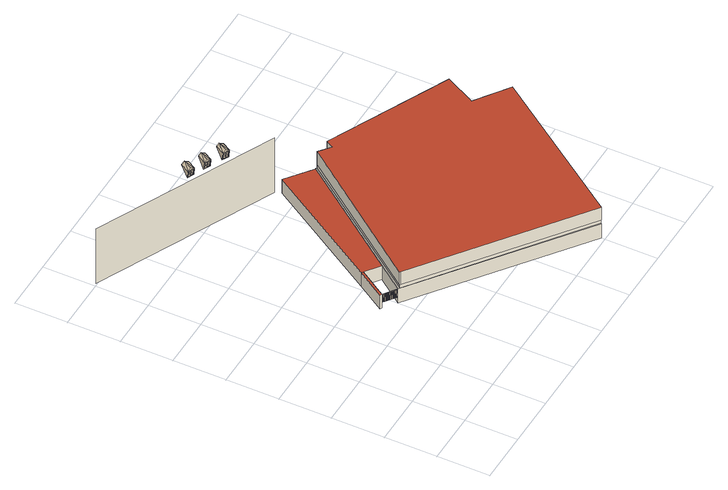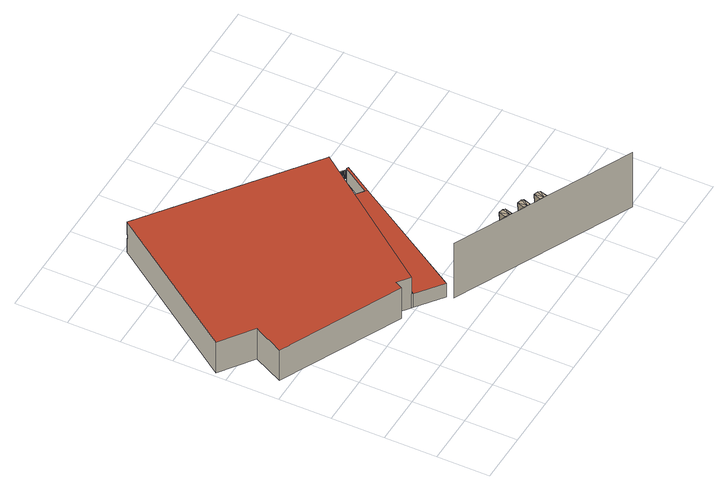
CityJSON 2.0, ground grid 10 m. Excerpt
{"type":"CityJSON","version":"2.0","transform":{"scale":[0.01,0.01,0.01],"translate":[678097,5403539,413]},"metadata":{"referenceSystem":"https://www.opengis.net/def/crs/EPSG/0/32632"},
"CityObjects":{
"building1":{"type":"Building","attributes":{"measuredHeight":18.85},"children":["building1-1","building1-2","building1-3"],"geometry":[{"type":"MultiSurface","lod":"3","boundaries":[[[0,1,2,3]]],"semantics":{"surfaces":[{"type":"WallSurface","klumMaterialClass":"Plaster","klumMaterialIndex":"I203","materialUncertainty":0.3}],"values":[0]}}]},
"building1-1":{"type":"BuildingInstallation","attributes":{"relationToConstruction":"outside"},"parents":["building1"],"geometry":[{"type":"MultiSurface","lod":"3","boundaries":[[[4,5,6]],[[4,7,8,5],[9,10,11,12]],[[7,13,8]],[[14,15,16,17]],[[17,16,18,19]],[[20,21,15,14]],[[10,9,12,11],[17,19,20,14]],[[19,18,21,20]],[[22,5,8]],[[13,23,6]],[[5,23,6]],[[23,5,22]],[[23,8,13]],[[8,23,22]],[[8,23,5]],[[16,15,21,18],[24,25,26,27],[28,29,30,31]],[[32,21,18,33]],[[33,18,16,34]],[[35,15,21,32]],[[34,16,15,35]],[[36,37,38,39]],[[40,41,42,43]],[[39,38,41,40]],[[43,42,37,36]],[[44,45,46,47]],[[48,49,50,51]],[[52,53,49,48]],[[54,55,56,57]],[[57,56,45,44]],[[51,50,58,59]],[[59,58,53,52]],[[47,46,55,54]],[[26,25,24,27],[60,61,62,63],[64,65,66,67],[68,69,70,71]],[[30,29,28,31],[72,73,74,75],[76,77,78,79],[80,81,82,83]],[[84,85,86,87]],[[87,86,88,89]],[[90,91,85,84]],[[89,88,91,90]],[[92,93,94,95]],[[95,94,96,97]],[[98,99,100,101]],[[97,96,102,103]],[[104,105,106,107]],[[103,102,93,92]],[[101,100,105,104]],[[107,106,99,98]],[[46,55,56,45]],[[38,41,42,37]],[[53,49,50,58]],[[68,55,46,69]],[[60,41,38,61]],[[66,58,50,67]],[[65,53,58,66]],[[67,50,49,64]],[[71,56,55,68]],[[70,45,56,71]],[[69,46,45,70]],[[62,37,42,63]],[[63,42,41,60]],[[61,38,37,62]],[[64,49,53,65]],[[91,85,86,88]],[[96,102,93,94]],[[99,100,105,106]],[[74,106,105,75]],[[75,105,100,72]],[[72,100,99,73]],[[76,102,96,77]],[[78,94,93,79]],[[80,85,91,81]],[[77,96,94,78]],[[83,86,85,80]],[[73,99,106,74]],[[79,93,102,76]],[[82,88,86,83]],[[81,91,88,82]]]}]},
"building1-2":{"type":"BuildingInstallation","attributes":{"relationToConstruction":"outside"},"parents":["building1"],"geometry":[{"type":"MultiSurface","lod":"3","boundaries":[[[108,109,110]],[[108,111,112,109],[113,114,115,116]],[[111,117,112]],[[118,119,120,121]],[[121,120,122,123]],[[124,125,119,118]],[[114,113,116,115],[121,123,124,118]],[[123,122,125,124]],[[126,109,112]],[[117,127,110]],[[109,127,110]],[[127,109,126]],[[127,112,117]],[[112,127,126]],[[112,127,109]],[[120,119,125,122],[128,129,130,131],[132,133,134,135]],[[136,125,122,137]],[[137,122,120,138]],[[139,119,125,136]],[[138,120,119,139]],[[140,141,142,143]],[[144,145,146,147]],[[143,142,145,144]],[[147,146,141,140]],[[148,149,150,151]],[[152,153,154,155]],[[156,157,153,152]],[[158,159,160,161]],[[161,160,149,148]],[[155,154,162,163]],[[163,162,157,156]],[[151,150,159,158]],[[130,129,128,131],[164,165,166,167],[168,169,170,171],[172,173,174,175]],[[134,133,132,135],[176,177,178,179],[180,181,182,183],[184,185,186,187]],[[188,189,190,191]],[[191,190,192,193]],[[194,195,189,188]],[[193,192,195,194]],[[196,197,198,199]],[[199,198,200,201]],[[202,203,204,205]],[[201,200,206,207]],[[208,209,210,211]],[[207,206,197,196]],[[205,204,209,208]],[[211,210,203,202]],[[150,159,160,149]],[[142,145,146,141]],[[157,153,154,162]],[[172,159,150,173]],[[164,145,142,165]],[[170,162,154,171]],[[169,157,162,170]],[[171,154,153,168]],[[175,160,159,172]],[[174,149,160,175]],[[173,150,149,174]],[[166,141,146,167]],[[167,146,145,164]],[[165,142,141,166]],[[168,153,157,169]],[[195,189,190,192]],[[200,206,197,198]],[[203,204,209,210]],[[178,210,209,179]],[[179,209,204,176]],[[176,204,203,177]],[[180,206,200,181]],[[182,198,197,183]],[[184,189,195,185]],[[181,200,198,182]],[[187,190,189,184]],[[177,203,210,178]],[[183,197,206,180]],[[186,192,190,187]],[[185,195,192,186]]]}]},
"building1-3":{"type":"BuildingInstallation","attributes":{"relationToConstruction":"outside"},"parents":["building1"],"geometry":[{"type":"MultiSurface","lod":"3","boundaries":[[[212,213,214]],[[212,215,216,213],[217,218,219,220]],[[215,221,216]],[[222,223,224,225]],[[225,224,226,227]],[[228,229,223,222]],[[218,217,220,219],[225,227,228,222]],[[227,226,229,228]],[[230,213,216]],[[221,231,214]],[[213,231,214]],[[231,213,230]],[[231,216,221]],[[216,231,230]],[[216,231,213]],[[224,223,229,226],[232,233,234,235],[236,237,238,239]],[[240,229,226,241]],[[241,226,224,242]],[[243,223,229,240]],[[242,224,223,243]],[[244,245,246,247]],[[248,249,250,251]],[[247,246,249,248]],[[251,250,245,244]],[[252,253,254,255]],[[256,257,258,259]],[[260,261,257,256]],[[262,263,264,265]],[[265,264,253,252]],[[259,258,266,267]],[[267,266,261,260]],[[255,254,263,262]],[[234,233,232,235],[268,269,270,271],[272,273,274,275],[276,277,278,279]],[[238,237,236,239],[280,281,282,283],[284,285,286,287],[288,289,290,291]],[[292,293,294,295]],[[295,294,296,297]],[[298,299,293,292]],[[297,296,299,298]],[[300,301,302,303]],[[303,302,304,305]],[[306,307,308,309]],[[305,304,310,311]],[[312,313,314,315]],[[311,310,301,300]],[[309,308,313,312]],[[315,314,307,306]],[[254,263,264,253]],[[246,249,250,245]],[[261,257,258,266]],[[276,263,254,277]],[[268,249,246,269]],[[274,266,258,275]],[[273,261,266,274]],[[275,258,257,272]],[[279,264,263,276]],[[278,253,264,279]],[[277,254,253,278]],[[270,245,250,271]],[[271,250,249,268]],[[269,246,245,270]],[[272,257,261,273]],[[299,293,294,296]],[[304,310,301,302]],[[307,308,313,314]],[[282,314,313,283]],[[283,313,308,280]],[[280,308,307,281]],[[284,310,304,285]],[[286,302,301,287]],[[288,293,299,289]],[[285,304,302,286]],[[291,294,293,288]],[[281,307,314,282]],[[287,301,310,284]],[[290,296,294,291]],[[289,299,296,290]]]}]},
"building2":{"type":"Building","attributes":{"measuredHeight":6.99},"children":["building2-1"],"geometry":[{"type":"MultiSurface","lod":"3","boundaries":[[[316,317,318,319,320,321,322,323,324,325]],[[326,327,328,329,330]],[[331,332,329,328]],[[319,333,334,335,336,337,338,320]],[[339,340,341,342]],[[343,344,326,345,342]],[[346,347,348,349,330]],[[350,351,324,323]],[[352,350,323,322]],[[351,343,342,341,325,324]],[[338,353,321,320]],[[353,352,322,321]],[[327,354,355,328]],[[344,354,327,326]],[[330,329,356,346]],[[349,345,326,330]],[[357,356,329,332]],[[318,317,358,359]],[[341,360,316,325]],[[360,361,358,317,316]],[[318,359,333,319]],[[337,336,348,347]],[[334,340,339,335]],[[362,357,332,331]],[[355,362,331,328]],[[346,356,357,362,355,354,344,343,351,350,352,353,338,337,347]],[[340,334,333,359]],[[360,341,340,361]],[[359,358,361,340]],[[348,336,335,339,342,345,349]]],"semantics":{"surfaces":[{"type":"RoofSurface","materialClass":"Metal","materialName":"Zinc","materialUncertainty":0.3},{"type":"RoofSurface"},{"type":"WallSurface"},{"type":"WallSurface","klumMaterialClass":"Plaster","klumMaterialIndex":"I202","materialUncertainty":0.5},{"type":"WallSurface","materialUncertainty":1},{"type":"GroundSurface"},{"type":"OuterCeilingSurface"},{"type":"OuterFloorSurface"}],"values":[0,1,1,2,2,2,2,2,2,2,2,2,2,2,2,2,2,2,2,2,3,3,4,3,3,5,6,6,6,7]}}]},
"building2-1":{"type":"BuildingInstallation","attributes":{"materialUncertainty":1,"relationToConstruction":"outside"},"parents":["building2"],"geometry":[{"type":"MultiSurface","lod":"3","boundaries":[[[363,364,365,366]],[[367,368,369,370]],[[371,372,373,374]],[[375,376,377,378]],[[379,380,378,377]],[[381,363,366,382]],[[383,384,370,369]],[[384,385,367,370]],[[386,379,377,376]],[[387,386,376,375]],[[388,381,382,389]],[[380,387,375,378]],[[390,385,384,383]],[[372,371,391,392]],[[364,388,389,365]],[[386,387,380,379]],[[382,366,365,389]],[[374,373,393,394]],[[385,390,368,367]],[[363,381,388,364]],[[391,371,374,394]],[[390,383,369,368]],[[392,391,394,393]],[[395,396,397,398]],[[399,400,401,402]],[[403,404,405,406]],[[407,408,409,410]],[[411,412,413,414]],[[415,416,417,418]],[[408,407,400,399]],[[419,420,421,422]],[[410,409,402,401]],[[416,419,422,417]],[[423,424,425,426]],[[424,403,406,425]],[[420,415,418,421]],[[412,411,396,395]],[[409,408,399,402]],[[427,428,429,430]],[[407,410,401,400]],[[414,413,398,397]],[[404,403,424,423]],[[404,423,426,405]],[[396,411,414,397]],[[406,405,426,425]],[[416,415,420,419]],[[418,417,422,421]],[[431,430,429,432]],[[433,434,435,436]],[[436,435,437,438]],[[428,439,432,429]],[[439,440,431,432]],[[434,433,441,442]],[[442,441,438,437]],[[440,427,430,431]],[[441,433,436,438]],[[427,440,439,428]],[[434,442,437,435]],[[443,444,445,446]],[[447,448,449,450]],[[451,452,453,454]],[[455,456,457,458]],[[452,455,458,453]],[[412,395,398,413]],[[456,451,454,457]],[[444,447,450,445]],[[459,460,461,462]],[[463,459,462,464]],[[460,465,466,461]],[[465,463,464,466]],[[459,463,465,460]],[[448,447,444,443]],[[454,453,458,457]],[[464,462,461,466]],[[448,443,446,449]],[[452,451,456,455]],[[450,449,446,445]],[[467,468,469,470]],[[471,472,473,474]],[[475,476,477,478]],[[479,467,470,480]],[[472,475,478,473]],[[481,482,483,484]],[[485,486,482,481]],[[487,488,489,490]],[[475,472,471,476]],[[473,478,477,474]],[[468,491,492,469]],[[482,486,493,483]],[[468,467,479,491]],[[493,494,484,483]],[[486,485,494,493]],[[470,469,492,480]],[[495,490,489,496]],[[497,487,490,495]],[[491,479,480,492]],[[485,481,484,494]],[[476,471,474,477]],[[498,499,500,501]],[[487,497,502,488]],[[503,504,505,506]],[[507,508,504,503]],[[501,500,509,510]],[[511,512,513,514]],[[512,515,516,513]],[[499,517,509,500]],[[518,519,520,521]],[[522,511,514,523]],[[502,497,495,496]],[[524,498,501,510]],[[499,498,524,517]],[[523,514,513,516]],[[488,502,496,489]],[[515,522,523,516]],[[508,507,525,526]],[[511,522,515,512]],[[525,507,503,506]],[[526,525,506,505]],[[517,524,510,509]],[[508,526,505,504]],[[519,527,528,520]],[[529,530,531,532]],[[527,533,534,528]],[[535,536,537,538]],[[539,540,541,542]],[[543,544,530,529]],[[545,546,547,548]],[[549,550,546,545]],[[533,518,521,534]],[[518,533,527,519]],[[540,539,536,535]],[[551,552,548,547]],[[530,544,553,531]],[[543,529,532,554]],[[534,521,520,528]],[[539,542,537,536]],[[541,540,535,538]],[[544,543,554,553]],[[550,551,547,546]],[[542,541,538,537]],[[553,554,532,531]],[[555,556,557,558]],[[559,560,561,562]],[[563,562,561,564]],[[565,566,558,557]],[[567,568,566,565]],[[552,549,545,548]],[[560,569,564,561]],[[570,571,572,573]],[[574,575,576,577]],[[569,578,563,564]],[[568,567,556,555]],[[566,568,555,558]],[[575,579,580,576]],[[574,581,579,575]],[[550,549,552,551]],[[578,559,562,563]],[[559,578,569,560]],[[582,577,576,580]],[[581,574,577,582]],[[567,565,557,556]],[[579,581,582,580]],[[583,584,585,586]],[[570,584,583,571]],[[587,588,589,590]],[[585,573,572,586]],[[584,570,573,585]],[[591,592,588,587]],[[592,591,593,594]],[[372,392,393,373]],[[571,583,586,572]],[[592,594,589,588]],[[594,593,590,589]],[[593,591,587,590]],[[445,525,526,446]],[[558,409,410,557]],[[528,424,423,520]],[[510,391,392,509]],[[425,439,428,426]],[[580,384,383,576]],[[506,566,565,505]],[[466,530,529,461]],[[519,401,402,527]],[[480,515,512,492]],[[531,471,476,532]],[[457,569,560,458]],[[394,579,575,393]],[[379,365,389,380]],[[432,524,517,429]],[[564,465,460,561]],[[474,479,491,477]],[[421,482,481,422]],[[438,541,542,437]],[[455,369,370,456]],[[397,502,488,398]],[[496,593,594,489]],[[442,589,590,441]],[[538,388,364,537]],[[483,583,571,484]],[[395,572,586,396]],[[378,552,551,377]],[[548,444,443,547]],[[595,596,597,598]],[[422,419,599,596,595,513,512,492,491,477,476,532,529,461,460,561,560,458,455,369,383,576,575,393,392,509,517,429,428,426,423,520,519,401,410,557,565,505,526,446,443,547,551,377,379,365,364,537,542,437,442,589,594,489,488,398,395,572,571,484,481]],[[598,516,513,595]],[[516,598,597,600,420,421,482,483,583,586,396,397,502,496,593,590,441,438,541,538,388,389,380,378,552,548,444,445,525,506,566,558,409,402,527,528,424,425,439,432,524,510,391,394,579,580,384,370,456,457,569,564,465,466,530,531,471,474,479,480,515]],[[596,599,600,597]],[[419,420,600,599]]]}]}
},
"vertices":[
[75,7028,98],[3436,5435,98],[3436,5435,1352],[75,7028,1352],
[1840,6238,1401],[1833,6222,1566],[1907,6378,1596],[1966,6179,1401],[1958,6163,1566],[1954,6182,1415],[1849,6232,1415],[1843,6220,1550],[1948,6170,1550],[2028,6310,1594],[1858,6227,1422],[1858,6228,1423],[1853,6217,1542],[1852,6216,1542],[1940,6176,1542],[1940,6175,1542],[1945,6186,1422],[1946,6187,1423],[1902,6200,1602],[1978,6367,1622],[1895,6197,1540],[1901,6208,1425],[1861,6227,1425],[1856,6216,1540],[1938,6177,1540],[1943,6188,1425],[1903,6207,1425],[1898,6196,1540],[1949,6193,1425],[1944,6182,1544],[1856,6224,1544],[1861,6235,1425],[1859,6218,1539],[1858,6216,1538],[1859,6220,1502],[1860,6222,1503],[1897,6204,1503],[1896,6203,1502],[1894,6199,1538],[1895,6201,1539],[1898,6208,1464],[1898,6206,1463],[1861,6223,1463],[1862,6225,1464],[1862,6225,1465],[1861,6223,1465],[1897,6206,1465],[1898,6208,1465],[1860,6222,1501],[1860,6220,1501],[1864,6229,1428],[1863,6227,1427],[1899,6210,1427],[1900,6212,1428],[1896,6203,1501],[1897,6204,1501],[1895,6201,1502],[1859,6219,1502],[1857,6215,1538],[1894,6198,1538],[1861,6222,1464],[1859,6219,1500],[1895,6202,1500],[1897,6205,1464],[1862,6226,1427],[1861,6222,1463],[1897,6205,1463],[1899,6209,1427],[1938,6181,1502],[1901,6199,1502],[1900,6195,1538],[1936,6178,1538],[1903,6202,1464],[1901,6199,1500],[1938,6182,1500],[1939,6185,1464],[1905,6206,1427],[1903,6202,1463],[1939,6185,1463],[1941,6188,1427],[1906,6209,1428],[1905,6207,1427],[1942,6189,1427],[1942,6191,1428],[1940,6186,1463],[1941,6188,1464],[1905,6205,1464],[1904,6203,1463],[1941,6188,1465],[1940,6186,1465],[1938,6183,1501],[1939,6184,1501],[1902,6200,1501],[1903,6202,1501],[1903,6201,1503],[1902,6200,1502],[1938,6182,1502],[1939,6184,1503],[1904,6203,1465],[1904,6205,1465],[1938,6181,1539],[1937,6179,1538],[1900,6196,1538],[1901,6198,1539],
[2151,6091,1401],[2144,6075,1566],[2218,6230,1596],[2277,6031,1401],[2269,6016,1566],[2265,6035,1415],[2160,6085,1415],[2154,6072,1550],[2259,6022,1550],[2339,6163,1594],[2169,6080,1422],[2169,6081,1423],[2164,6070,1542],[2163,6069,1542],[2251,6028,1542],[2251,6027,1542],[2256,6038,1422],[2257,6039,1423],[2213,6052,1602],[2289,6219,1622],[2206,6050,1540],[2211,6061,1425],[2172,6079,1425],[2167,6069,1540],[2249,6030,1540],[2254,6040,1425],[2214,6059,1425],[2209,6049,1540],[2260,6046,1425],[2254,6035,1544],[2167,6076,1544],[2172,6088,1425],[2170,6071,1539],[2169,6069,1538],[2170,6072,1502],[2171,6074,1503],[2208,6057,1503],[2207,6055,1502],[2205,6052,1538],[2206,6054,1539],[2209,6061,1464],[2208,6059,1463],[2172,6076,1463],[2173,6078,1464],[2173,6078,1465],[2172,6076,1465],[2208,6059,1465],[2209,6061,1465],[2171,6074,1501],[2171,6072,1501],[2175,6081,1428],[2174,6079,1427],[2210,6062,1427],[2211,6064,1428],[2207,6055,1501],[2208,6057,1501],[2206,6054,1502],[2170,6071,1502],[2168,6068,1538],[2205,6051,1538],[2172,6075,1464],[2170,6071,1500],[2206,6054,1500],[2208,6058,1464],[2173,6078,1427],[2172,6075,1463],[2208,6058,1463],[2210,6061,1427],[2249,6034,1502],[2212,6051,1502],[2211,6048,1538],[2247,6031,1538],[2214,6055,1464],[2212,6051,1500],[2249,6034,1500],[2250,6038,1464],[2216,6058,1427],[2214,6055,1463],[2251,6038,1463],[2252,6041,1427],[2217,6061,1428],[2216,6059,1427],[2253,6042,1427],[2253,6044,1428],[2251,6039,1463],[2252,6041,1464],[2216,6058,1464],[2215,6056,1463],[2252,6040,1465],[2251,6038,1465],[2249,6035,1501],[2250,6037,1501],[2213,6052,1501],[2214,6054,1501],[2214,6054,1503],[2213,6052,1502],[2249,6035,1502],[2250,6037,1503],[2215,6056,1465],[2215,6058,1465],[2248,6033,1539],[2248,6032,1538],[2211,6049,1538],[2212,6051,1539],
[2499,5926,1401],[2491,5910,1566],[2565,6066,1596],[2624,5867,1401],[2617,5851,1566],[2613,5870,1415],[2508,5920,1415],[2502,5907,1550],[2607,5858,1550],[2686,5998,1594],[2516,5915,1422],[2517,5916,1423],[2511,5905,1542],[2511,5904,1542],[2599,5863,1542],[2598,5862,1542],[2604,5874,1422],[2604,5875,1423],[2560,5888,1602],[2636,6054,1622],[2554,5885,1540],[2559,5896,1425],[2519,5915,1425],[2514,5904,1540],[2596,5865,1540],[2601,5876,1425],[2562,5895,1425],[2556,5884,1540],[2607,5881,1425],[2602,5870,1544],[2514,5912,1544],[2520,5923,1425],[2517,5906,1539],[2516,5904,1538],[2518,5908,1502],[2519,5909,1503],[2555,5892,1503],[2554,5890,1502],[2553,5887,1538],[2553,5889,1539],[2557,5896,1464],[2556,5894,1463],[2520,5911,1463],[2521,5913,1464],[2520,5913,1465],[2520,5911,1465],[2556,5894,1465],[2557,5896,1465],[2519,5910,1501],[2518,5908,1501],[2522,5917,1428],[2521,5915,1427],[2558,5897,1427],[2558,5899,1428],[2554,5891,1501],[2555,5892,1501],[2554,5889,1502],[2517,5907,1502],[2516,5903,1538],[2552,5886,1538],[2519,5910,1464],[2517,5907,1500],[2554,5889,1500],[2555,5893,1464],[2521,5914,1427],[2519,5910,1463],[2555,5893,1463],[2557,5896,1427],[2596,5869,1502],[2560,5887,1502],[2558,5883,1538],[2595,5866,1538],[2562,5890,1464],[2560,5887,1500],[2596,5869,1500],[2598,5873,1464],[2563,5894,1427],[2562,5890,1463],[2598,5873,1463],[2599,5876,1427],[2565,5896,1428],[2564,5895,1427],[2600,5877,1427],[2601,5879,1428],[2598,5874,1463],[2599,5876,1464],[2563,5893,1464],[2562,5891,1463],[2599,5876,1465],[2598,5874,1465],[2597,5870,1501],[2598,5872,1501],[2560,5888,1501],[2561,5889,1501],[2561,5889,1503],[2560,5888,1502],[2597,5870,1502],[2597,5872,1503],[2562,5891,1465],[2563,5893,1465],[2596,5869,1539],[2595,5867,1538],[2559,5884,1538],[2560,5886,1539],
[3987,4922,801],[2029,2321,801],[2044,2310,801],[5015,73,801],[6924,2768,801],[6299,3212,801],[6595,3797,801],[4292,4892,801],[4215,4745,801],[3992,4919,801],[3970,4936,415],[3482,5314,415],[2085,3080,415],[2121,3052,415],[2392,2840,415],[1744,2535,415],[1775,2513,415],[5015,73,514],[5026,88,514],[5026,88,423],[5015,73,423],[5015,73,103],[6924,2768,103],[2055,2325,423],[2055,2325,514],[3992,4919,514],[3992,4919,423],[3992,4919,103],[3970,4936,103],[3970,4936,423],[2392,2840,103],[2011,2334,103],[2011,2334,423],[2392,2840,423],[4292,4892,103],[4215,4745,103],[6595,3797,103],[6299,3212,103],[3482,5314,103],[2085,3080,103],[2121,3052,103],[1775,2513,103],[2029,2321,514],[2044,2310,514],[3987,4922,514],[2040,2336,514],[1744,2535,103],
[1865,2483,215],[1861,2478,395],[1863,2476,395],[1868,2482,215],[1969,2400,215],[1971,2404,215],[1967,2398,395],[1965,2395,395],[1951,2414,215],[1953,2417,215],[1955,2416,215],[1953,2412,215],[1873,2472,215],[1876,2476,215],[1871,2470,395],[1869,2467,395],[1869,2472,395],[1867,2468,395],[1863,2480,215],[1865,2479,215],[1965,2400,395],[1963,2396,395],[1967,2402,215],[1873,2477,215],[1871,2474,215],[1859,2475,395],[1861,2473,395],[1969,2405,215],[1947,2408,395],[1949,2412,395],[1951,2410,395],[1949,2407,395],[1821,2508,395],[1819,2505,395],[1821,2503,395],[1823,2506,395],[1913,2442,215],[1915,2446,215],[1911,2440,395],[1909,2437,395],[1927,2432,215],[1929,2435,215],[1931,2434,215],[1929,2430,215],[1914,2447,215],[1911,2444,215],[1907,2438,395],[1909,2442,395],[1823,2510,215],[1826,2513,215],[1828,2512,215],[1825,2509,215],[1799,2528,215],[1802,2531,215],[1804,2530,215],[1801,2527,215],[1797,2526,395],[1795,2523,395],[1797,2521,395],[1799,2524,395],[1925,2430,395],[1923,2426,395],[1925,2425,395],[1927,2428,395],[1937,2429,215],[1933,2424,395],[1935,2422,395],[1939,2428,215],[1937,2424,215],[1933,2419,395],[1847,2492,215],[1850,2495,215],[1852,2494,215],[1849,2491,215],[1847,2488,395],[1845,2485,395],[1931,2420,395],[1935,2426,215],[1843,2487,395],[1845,2490,395],[1885,2460,395],[1883,2457,395],[1885,2455,395],[1887,2458,395],[1887,2462,215],[1889,2465,215],[1892,2464,215],[1889,2461,215],[1975,2396,215],[1977,2399,215],[1979,2397,215],[1977,2394,215],[1973,2393,395],[1971,2390,395],[1973,2389,395],[1975,2392,395],[1993,2387,215],[1989,2382,395],[1991,2380,395],[1995,2386,215],[1991,2384,215],[1993,2382,215],[1987,2378,395],[1989,2377,395],[2015,2366,215],[2017,2369,215],[2019,2367,215],[2017,2364,215],[2003,2366,395],[2007,2372,215],[2009,2370,215],[2005,2365,395],[2009,2375,215],[2005,2369,395],[2007,2368,395],[2011,2373,215],[2011,2360,395],[2013,2359,395],[1805,2520,395],[1803,2517,395],[1805,2515,395],[1807,2518,395],[1810,2525,215],[1807,2522,215],[1834,2507,215],[1829,2502,395],[1831,2500,395],[1836,2506,215],[2013,2363,395],[2015,2362,395],[1809,2521,215],[1812,2524,215],[1833,2503,215],[1829,2497,395],[1831,2504,215],[1943,2420,215],[1945,2423,215],[1947,2422,215],[1945,2418,215],[1827,2499,395],[1897,2454,215],[1899,2458,215],[1895,2452,395],[1893,2449,395],[1895,2456,215],[1897,2459,215],[1943,2416,395],[1941,2413,395],[2025,2363,215],[2021,2357,395],[2023,2356,395],[2027,2361,215],[2019,2354,395],[2021,2353,395],[1941,2418,395],[1921,2441,215],[1917,2436,395],[1919,2434,395],[1923,2440,215],[2023,2360,215],[2025,2358,215],[1939,2414,395],[1891,2450,395],[1893,2454,395],[1915,2432,395],[1917,2431,395],[1997,2375,395],[1995,2372,395],[1997,2371,395],[1999,2374,395],[1919,2438,215],[1921,2436,215],[1857,2484,215],[1860,2488,215],[1855,2482,395],[1853,2479,395],[1858,2489,215],[1855,2486,215],[1851,2480,395],[1853,2484,395],[2001,2381,215],[1999,2378,215],[1881,2467,215],[1884,2470,215],[1879,2464,395],[1877,2461,395],[1879,2468,215],[1881,2471,215],[1877,2466,395],[1875,2462,395],[2001,2376,215],[2003,2379,215],[1905,2448,215],[1907,2452,215],[1903,2446,395],[1901,2443,395],[1985,2393,215],[1981,2388,395],[1983,2386,395],[1987,2392,215],[1985,2388,215],[1981,2383,395],[1901,2448,395],[1899,2444,395],[1905,2453,215],[1903,2450,215],[1979,2384,395],[1818,2519,215],[1813,2514,395],[1815,2512,395],[1820,2518,215],[1961,2411,215],[1957,2405,395],[1959,2404,395],[1964,2409,215],[1983,2390,215],[1955,2402,395],[1957,2401,395],[1959,2408,215],[1961,2406,215],[1811,2511,395],[1815,2516,215],[1817,2515,215],[1813,2509,395],[1841,2497,215],[1844,2500,215],[1839,2494,395],[1837,2491,395],[1839,2498,215],[1842,2501,215],[1835,2493,395],[1837,2496,395],[2023,2356,404],[1789,2532,404],[1786,2529,404],[2020,2352,404],[1789,2532,395],[1786,2529,395]
]}
